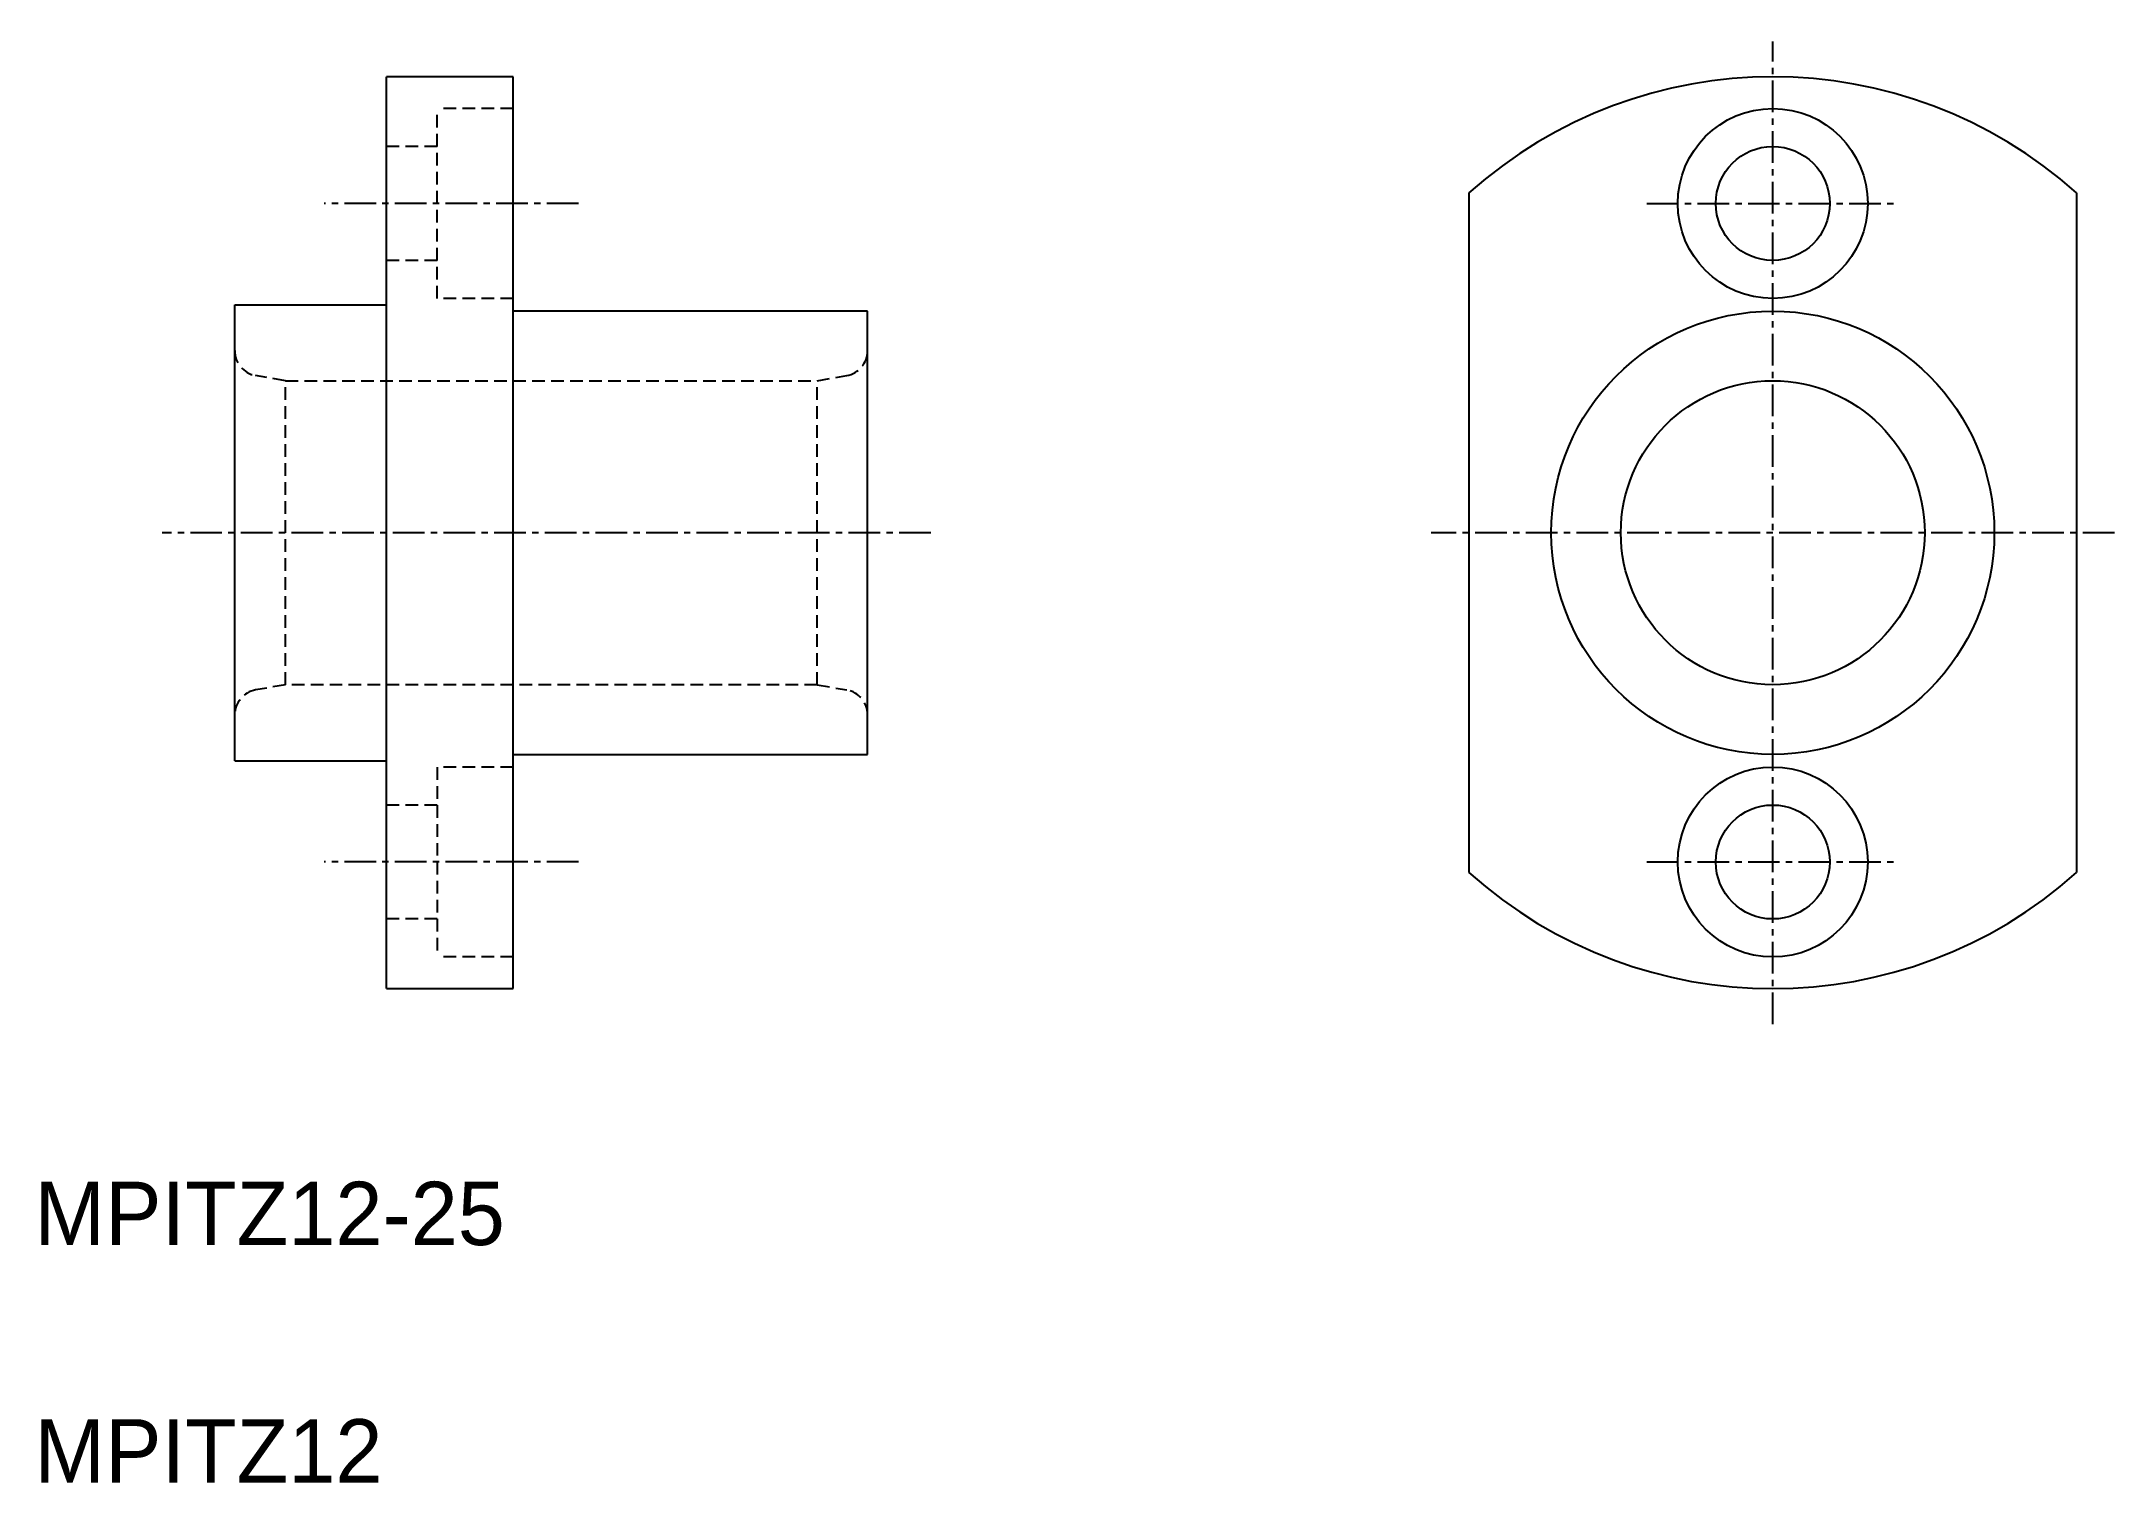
# Model space of a CAD drawing. Extents: x 37 to 118.9, y 52.7 to 109.6.
import ezdxf

# ---------------------------------------------------------------- set-up
doc = ezdxf.new("R2010")
doc.units = 0
doc.linetypes.add('CENTER', pattern=[2, 1.25, -0.25, 0.25, -0.25])
doc.linetypes.add('DASHED', pattern=[0.75, 0.5, -0.25])
doc.layers.get('0').update_dxf_attribs({"linetype": 'CONTINUOUS'})
doc.layers.add('CENTER', color=1, linetype='CENTER')

msp = doc.modelspace()

# ---------------------------------------------------------------- linework, layer by layer
at = {"color": 7, "linetype": 'CONTINUOUS'}
for p, q in [((50.649, 72.224), (50.649, 108.224)), ((55.649, 108.224), (50.649, 108.224)), ((55.649, 72.224), (55.649, 108.224)), ((93.402, 103.64), (93.402, 76.808)), ((117.402, 103.64), (117.402, 76.808)), ((44.649, 99.224), (50.649, 99.224)), ((44.649, 81.224), (44.649, 99.224)), ((69.649, 98.974), (55.649, 98.974)), ((69.649, 81.474), (69.649, 98.974)), ((44.649, 81.224), (50.649, 81.224)), ((55.649, 81.474), (69.649, 81.474)), ((50.649, 72.224), (55.649, 72.224))]:
    msp.add_line(p, q, dxfattribs=at)
at = {"color": 3, "linetype": 'DASHED'}
for p, q in [((52.649, 99.474), (52.649, 106.974)), ((55.649, 106.974), (52.649, 106.974)), ((52.649, 105.474), (50.649, 105.474)), ((52.649, 100.974), (50.649, 100.974)), ((55.649, 99.474), (52.649, 99.474)), ((46.649, 96.224), (45.475, 96.431)), ((46.649, 96.224), (67.649, 96.224)), ((46.649, 84.224), (46.649, 96.224)), ((67.649, 96.224), (68.823, 96.431)), ((67.649, 84.224), (67.649, 96.224)), ((46.649, 84.224), (45.475, 84.017)), ((67.649, 84.224), (46.649, 84.224)), ((67.649, 84.224), (68.823, 84.017)), ((52.649, 80.974), (52.649, 73.474)), ((55.649, 80.974), (52.649, 80.974)), ((52.649, 79.474), (50.649, 79.474)), ((52.649, 74.974), (50.649, 74.974)), ((55.649, 73.474), (52.649, 73.474))]:
    msp.add_line(p, q, dxfattribs=at)
at = {"color": 7, "linetype": 'CONTINUOUS'}
for centre, radius in [((105.402, 103.224), 3.75), ((105.402, 103.224), 2.25), ((105.402, 90.224), 8.75), ((105.402, 90.224), 6), ((105.402, 77.224), 3.75), ((105.402, 77.224), 2.25)]:
    msp.add_circle(centre, radius, dxfattribs=at)
for start, end in [(48.18969, 131.81031), (228.18969, 311.81031)]:
    msp.add_arc((105.402, 90.224), 18, start, end, dxfattribs=at)
at = {"color": 3, "linetype": 'DASHED'}
for centre, start, end in [((45.649, 97.416), 180, 260), ((68.649, 97.416), 280, 0), ((45.649, 83.032), 100, 180), ((68.649, 83.032), 0, 80)]:
    msp.add_arc(centre, 1, start, end, dxfattribs=at)
at = {"layer": 'CENTER', "color": 1, "linetype": 'CENTER'}
for p, q in [((105.402, 70.827), (105.402, 109.621)), ((58.229, 103.224), (48.175, 103.224)), ((100.424, 103.224), (110.379, 103.224)), ((72.145, 90.224), (41.783, 90.224)), ((118.902, 90.224), (91.902, 90.224)), ((58.229, 77.224), (48.175, 77.224)), ((100.424, 77.224), (110.379, 77.224))]:
    msp.add_line(p, q, dxfattribs=at)

# ---------------------------------------------------------------- texts
at = {"color": 7, "linetype": 'CONTINUOUS'}
for s, p in [('MPITZ12-25', (36.74, 62.099)), ('MPITZ12', (36.74, 52.724))]:
    msp.add_text(s, height=2.5, dxfattribs=at).set_placement(p)

doc.saveas('drawing.dxf')
